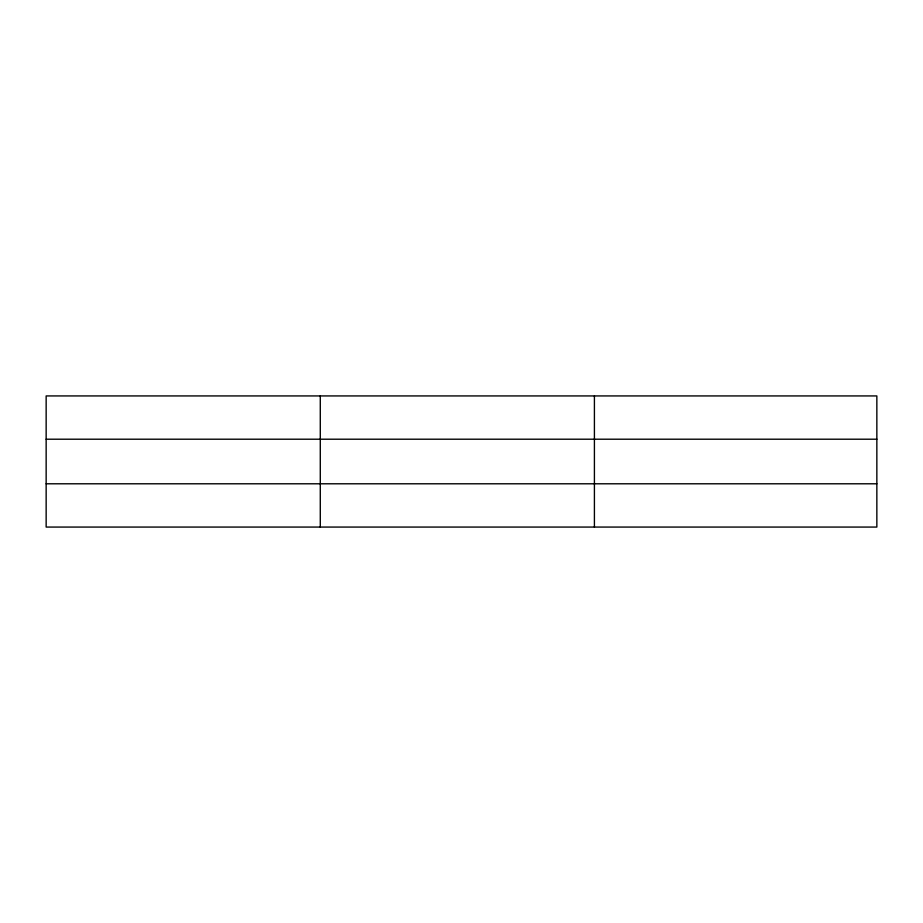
<?xml version="1.0" encoding="UTF-8"?>
<svg xmlns="http://www.w3.org/2000/svg" width="923" height="923" viewBox="0 0 923 923"><rect width="100%" height="100%" fill="white"/><g stroke="black" fill="none" stroke-linecap="round" stroke-linejoin="round"><path stroke-width="1.38" d="M320.281 527.068L320.281 395.932M594.412 527.068L594.412 395.932M876.85 439.21L876.85 395.932L46.15 395.932L46.15 527.068L876.85 527.068L876.85 439.21L46.15 439.21M46.15 483.79L876.85 483.79"/></g></svg>
